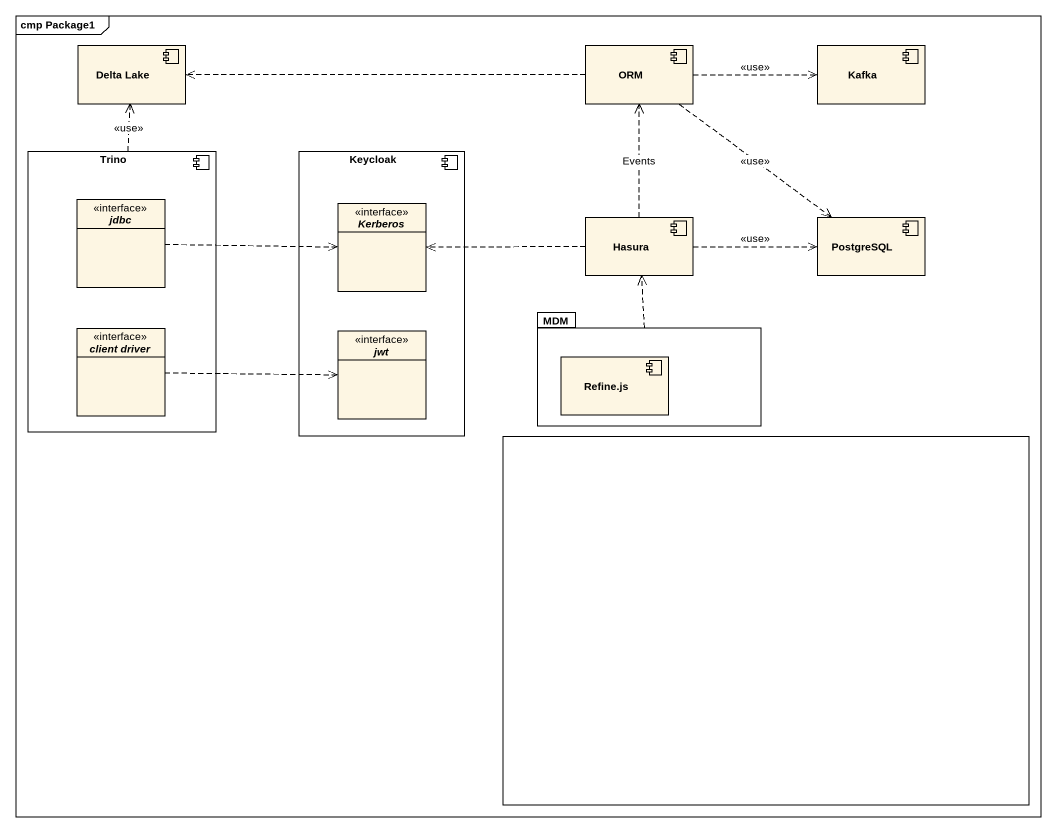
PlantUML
@startuml
mainframe cmp Package1
allowmixing
hide circle
hide empty members
component "Delta Lake" as Delta_Lake
component ORM
component Kafka
component Trino {
  interface jdbc
  interface "client driver" as client_driver
}
component Keycloak {
  interface Kerberos
  interface jwt
}
component Hasura
component PostgreSQL
package MDM {
  component "Refine.js" as Refine_js
}
rectangle " " as rectangle1
ORM .left.> Delta_Lake
ORM .right.> Kafka : <<use>>
ORM ..> PostgreSQL : <<use>>
Trino .up.> Delta_Lake : <<use>>
jdbc .right.> Kerberos
Hasura .up.> ORM : Events
Hasura .left.> Kerberos
Hasura .right.> PostgreSQL : <<use>>
MDM .up.> Hasura
client_driver .right.> jwt
@enduml
